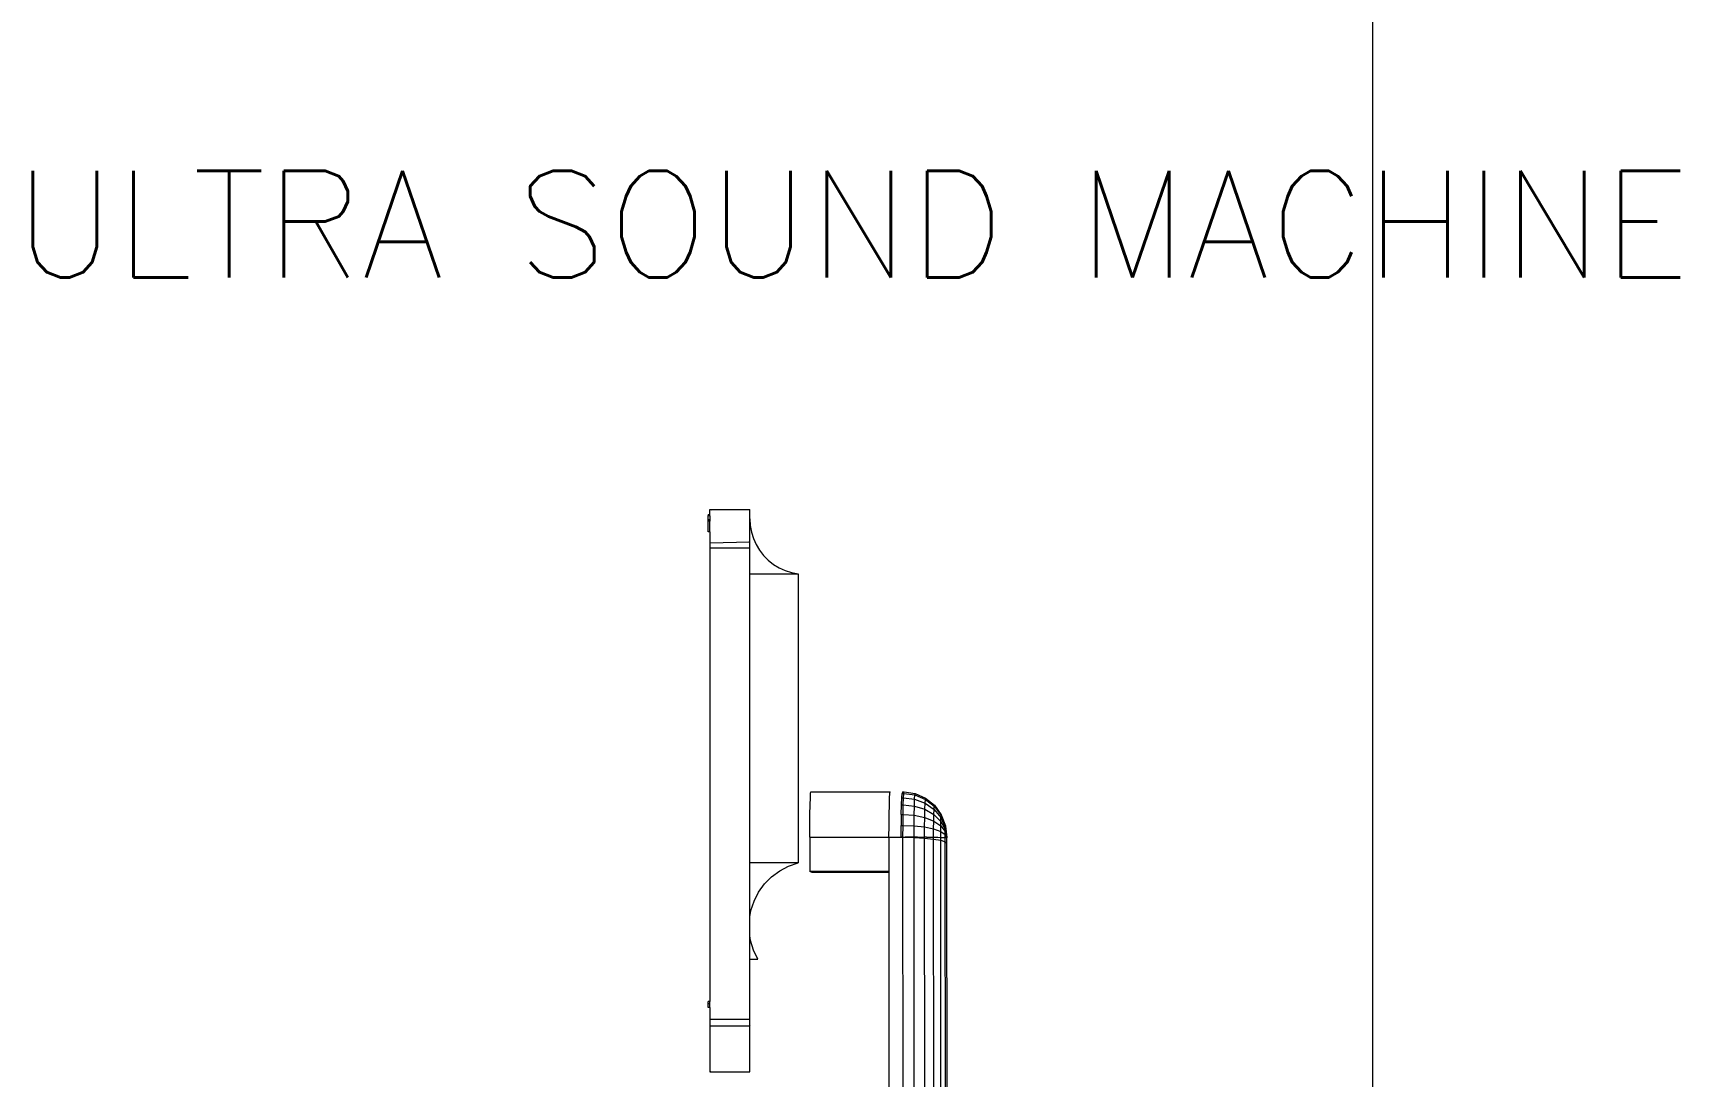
# Model space of a CAD drawing. Extents: x 3552052 to 4102982, y -707811 to -630695.
# Drawn here: x 3703690 to 3704773, y -695801 to -695115 of the extents above; entities that cross this region are included whole.
import ezdxf

# ---------------------------------------------------------------- set-up
doc = ezdxf.new("R2010")
doc.units = 0
doc.header["$LTSCALE"] = 6
doc.header["$MEASUREMENT"] = 0
doc.layers.get('0').update_dxf_attribs({"linetype": 'CONTINUOUS', "lineweight": 0})
for name, color, linetype, lineweight in [('EQP', 6, 'CONTINUOUS', 0), ('MEP_HVAC_RA_DUCT', 1, 'CONTINUOUS', 0), ('MEP_HVAC_TEXT', 7, 'CONTINUOUS', 0)]:
    doc.layers.add(name, color=color, linetype=linetype, lineweight=lineweight)
doc.styles.get("Standard").update_dxf_attribs({"font": 'SIMPLEX'})

# ---------------------------------------------------------------- blocks, each defined once
blk = doc.blocks.new('Philips+Ultrasound+ls')
at = {"layer": 'EQP'}
for p, q in [((-15.24, 73.09), (-15.35, 73.09)), ((-15.35, 73.07), (-15.35, 73.09)), ((-15.24, 73.07), (-15.35, 73.07)), ((-15.35, 73.07), (-15.35, 73.02)), ((-15.24, 73.02), (-15.35, 73.02)), ((-15.35, 72.78), (-15.35, 73.02)), ((-15.24, 73.41), (-12.74, 73.41)), ((-15.24, 73.09), (-15.24, 73.41)), ((-15.24, 73.39), (-12.74, 73.41)), ((-15.24, 73.07), (-15.24, 73.09)), ((-15.24, 73.02), (-15.24, 73.07)), ((-15.24, 73.02), (-15.24, 72.78)), ((-15.12, 73.39), (-12.74, 73.41)), ((-12.74, 73.41), (-12.76, 73.39)), ((-12.74, 72.83), (-12.74, 73.41)), ((-12.74, 72.83), (-12.72, 72.42)), ((-12.74, 71.04), (-12.74, 72.83)), ((-15.24, 72.78), (-15.35, 72.78)), ((-15.35, 72.69), (-15.35, 72.78)), ((-15.24, 72.69), (-15.35, 72.69)), ((-15.35, 72.03), (-15.35, 72.69)), ((-15.24, 72.03), (-15.35, 72.03)), ((-15.35, 72.02), (-15.35, 72.03)), ((-15.24, 72.02), (-15.35, 72.02)), ((-15.24, 72.78), (-15.24, 72.69)), ((-15.24, 72.03), (-15.24, 72.69)), ((-15.24, 72.02), (-15.24, 72.03)), ((-15.24, 72.02), (-15.24, 71.04)), ((-12.72, 72.42), (-12.64, 72.01)), ((-12.64, 72.01), (-12.52, 71.61)), ((-15.24, 71.35), (-12.74, 71.41)), ((-15.24, 71.04), (-12.74, 71.04)), ((-15.24, 71.04), (-15.24, 42.79)), ((-12.74, 71.41), (-12.79, 71.45)), ((-12.74, 69.41), (-12.74, 71.04)), ((-12.52, 71.61), (-12.35, 71.24)), ((-12.35, 71.24), (-12.14, 70.88)), ((-12.14, 70.88), (-11.89, 70.55)), ((-11.89, 70.55), (-11.6, 70.26)), ((-11.6, 70.26), (-11.27, 70)), ((-11.27, 70), (-10.92, 69.79)), ((-10.92, 69.79), (-10.54, 69.62)), ((-12.74, 51.41), (-12.74, 69.41)), ((-12.74, 69.41), (-9.74, 69.41)), ((-10.54, 69.62), (-10.15, 69.49)), ((-10.15, 69.49), (-9.74, 69.41)), ((-9.74, 69.41), (-9.74, 51.41)), ((-9, 55.02), (-8.98, 55.47)), ((-8.98, 55.47), (-8.97, 55.74)), ((-8.97, 55.74), (-8.95, 55.83)), ((-8.95, 55.83), (-4.01, 55.83)), ((-4.06, 55.02), (-4.05, 55.47)), ((-4.05, 55.47), (-4.03, 55.74)), ((-4.03, 55.74), (-4.01, 55.83)), ((-3.3, 55.02), (-3.29, 55.47)), ((-3.29, 55.47), (-3.27, 55.74)), ((-3.29, 55.47), (-3.18, 55.47)), ((-3.25, 55.83), (-3.27, 55.74)), ((-3.27, 55.74), (-3.16, 55.74)), ((-3.25, 55.83), (-3.14, 55.83)), ((-3.2, 55.02), (-3.18, 55.47)), ((-3.18, 55.47), (-3.16, 55.74)), ((-3.18, 55.47), (-2.49, 55.38)), ((-3.16, 55.74), (-3.14, 55.83)), ((-3.16, 55.74), (-2.47, 55.65)), ((-3.14, 55.83), (-2.45, 55.74)), ((-2.5, 54.95), (-2.49, 55.38)), ((-2.49, 55.38), (-2.47, 55.65)), ((-2.49, 55.38), (-1.84, 55.13)), ((-2.47, 55.65), (-2.45, 55.74)), ((-2.47, 55.65), (-1.82, 55.37)), ((-2.45, 55.74), (-1.81, 55.45)), ((-1.84, 55.13), (-1.82, 55.37)), ((-1.82, 55.37), (-1.81, 55.45)), ((-1.82, 55.37), (-1.27, 54.94)), ((-1.81, 55.45), (-1.26, 55)), ((-9.02, 53.75), (-9.01, 54.43)), ((-9.01, 54.43), (-9, 55.02)), ((-4.08, 54.43), (-4.06, 55.02)), ((-4.08, 53.75), (-4.08, 54.43)), ((-3.32, 54.43), (-3.3, 55.02)), ((-3.32, 54.43), (-3.32, 53.75)), ((-3.32, 54.43), (-3.21, 54.43)), ((-3.3, 55.02), (-3.2, 55.02)), ((-3.21, 54.43), (-3.2, 55.02)), ((-3.21, 53.75), (-3.21, 54.43)), ((-3.21, 54.43), (-2.51, 54.39)), ((-3.2, 55.02), (-2.5, 54.95)), ((-2.52, 53.72), (-2.51, 54.39)), ((-2.51, 54.39), (-2.5, 54.95)), ((-2.51, 54.39), (-1.86, 54.24)), ((-2.5, 54.95), (-1.85, 54.75)), ((-1.86, 54.24), (-1.85, 54.75)), ((-1.85, 54.75), (-1.84, 55.13)), ((-1.85, 54.75), (-1.29, 54.42)), ((-1.84, 55.13), (-1.28, 54.74)), ((-1.3, 54.01), (-1.29, 54.42)), ((-1.29, 54.42), (-1.28, 54.74)), ((-1.29, 54.42), (-0.86, 54)), ((-1.28, 54.74), (-1.27, 54.94)), ((-1.28, 54.74), (-0.85, 54.23)), ((-1.27, 54.94), (-1.26, 55)), ((-1.27, 54.94), (-0.84, 54.36)), ((-1.26, 55), (-0.83, 54.41)), ((-0.85, 54.23), (-0.84, 54.36)), ((-0.84, 54.36), (-0.83, 54.41)), ((-0.84, 54.36), (-0.57, 53.7)), ((-0.83, 54.41), (-0.57, 53.72)), ((-9.02, 53.01), (-9.02, 53.75)), ((-4.09, 53.02), (-4.08, 53.75)), ((-3.33, 53.02), (-3.32, 53.75)), ((-3.32, 53.75), (-3.21, 53.75)), ((-3.22, 53.02), (-3.21, 53.75)), ((-3.21, 53.75), (-2.52, 53.72)), ((-2.52, 53.72), (-1.87, 53.65)), ((-2.52, 53.02), (-2.52, 53.72)), ((-1.87, 53.65), (-1.86, 54.24)), ((-1.87, 53.65), (-1.31, 53.53)), ((-1.87, 53.01), (-1.87, 53.65)), ((-1.86, 54.24), (-1.3, 54.01)), ((-1.31, 53.53), (-1.3, 54.01)), ((-1.31, 53.53), (-0.87, 53.37)), ((-1.31, 53.01), (-1.31, 53.53)), ((-1.3, 54.01), (-0.87, 53.71)), ((-0.87, 53.71), (-0.86, 54)), ((-0.87, 53.37), (-0.87, 53.71)), ((-0.87, 53.71), (-0.59, 53.36)), ((-0.87, 53.37), (-0.59, 53.18)), ((-0.87, 53), (-0.87, 53.37)), ((-0.86, 54), (-0.85, 54.23)), ((-0.86, 54), (-0.58, 53.51)), ((-0.85, 54.23), (-0.58, 53.63)), ((-0.59, 53.36), (-0.58, 53.51)), ((-0.59, 53.18), (-0.59, 53.36)), ((-0.59, 53.36), (-0.48, 52.99)), ((-0.58, 53.63), (-0.57, 53.7)), ((-0.58, 53.51), (-0.58, 53.63)), ((-0.58, 53.63), (-0.48, 52.99)), ((-0.58, 53.51), (-0.48, 52.99)), ((-0.57, 53.7), (-0.57, 53.72)), ((-0.57, 53.72), (-0.57, 53.7)), ((-0.57, 53.7), (-0.48, 52.99)), ((-0.57, 53.7), (-0.56, 53.69)), ((-0.56, 53.69), (-0.56, 53.66)), ((-0.56, 53.66), (-0.48, 52.99)), ((-9.02, 53.01), (-4.09, 53.02)), ((-9.02, 53.01), (-9.02, 50.87)), ((-4.09, 53.02), (-4.09, 53)), ((-4.09, 53.02), (-3.94, 53.02)), ((-3.94, 53), (-4.09, 53)), ((-4.09, 53), (-4.09, 50.88)), ((-3.94, 53.02), (-3.94, 53)), ((-3.94, 53.02), (-3.33, 53.02)), ((-3.3, 53.01), (-3.94, 53)), ((-3.33, 53.02), (-3.3, 53.01)), ((-3.31, 53.02), (-3.33, 53.02)), ((-3.22, 53.02), (-3.31, 53.02)), ((-3.31, 53.02), (-3.3, 53.01)), ((-3.3, 53.01), (-3.22, 53.01)), ((-3.22, 53.01), (-3.22, 53.02)), ((-3.22, 53.02), (-3.07, 53.02)), ((-3.2, 30.32), (-3.22, 53.01)), ((-3.07, 53.02), (-3.07, 53.01)), ((-3.07, 53.02), (-2.52, 53)), ((-2.52, 53.02), (-3.07, 53.02)), ((-2.32, 53.02), (-2.52, 53.02)), ((-2.52, 53.01), (-2.52, 53.02)), ((-2.52, 53), (-2.52, 53.01)), ((-2.51, 30.32), (-2.52, 53)), ((-2.52, 53), (-1.87, 52.96)), ((-2.32, 53.02), (-2.16, 53.01)), ((-2.16, 53.01), (-2.05, 53.01)), ((-2.05, 53.01), (-1.87, 53.01)), ((-1.87, 52.96), (-1.87, 53.01)), ((-1.76, 53.01), (-1.87, 53.01)), ((-1.86, 30.31), (-1.87, 52.96)), ((-1.87, 52.96), (-1.31, 52.9)), ((-1.76, 53.01), (-1.54, 53.01)), ((-1.54, 53.01), (-1.35, 53.01)), ((-1.31, 53.01), (-1.35, 53.01)), ((-1.31, 52.9), (-1.31, 53.01)), ((-1.3, 53.01), (-1.31, 53.01)), ((-1.29, 30.31), (-1.31, 52.9)), ((-1.31, 52.9), (-0.87, 52.82)), ((-1.3, 53.01), (-1.27, 53.01)), ((-1.27, 53.01), (-1.04, 53.01)), ((-1.04, 53.01), (-0.87, 53)), ((-0.87, 52.82), (-0.87, 53)), ((-0.84, 53), (-0.87, 53)), ((-0.86, 30.3), (-0.87, 52.82)), ((-0.87, 52.82), (-0.59, 52.72)), ((-0.84, 53), (-0.68, 53)), ((-0.68, 53), (-0.59, 53)), ((-0.59, 53.18), (-0.48, 52.99)), ((-0.59, 53), (-0.59, 53.18)), ((-0.59, 52.72), (-0.59, 53)), ((-0.59, 53), (-0.57, 53)), ((-0.57, 30.3), (-0.59, 52.72)), ((-0.59, 52.72), (-0.48, 52.62)), ((-0.57, 53), (-0.5, 52.99)), ((-0.5, 52.99), (-0.48, 52.99)), ((-0.48, 52.99), (-0.48, 52.99)), ((-0.48, 52.99), (-0.48, 52.98)), ((-0.48, 52.62), (-0.48, 52.98)), ((-0.48, 52.62), (-0.48, 52.61)), ((-0.48, 52.62), (-0.48, 52.61)), ((-0.46, 30.29), (-0.48, 52.61)), ((-12.74, 48.06), (-12.74, 51.41)), ((-9.74, 51.41), (-12.74, 51.41)), ((-10.34, 51.21), (-9.74, 51.41)), ((-11.83, 50.1), (-11.39, 50.54)), ((-11.39, 50.54), (-10.89, 50.92)), ((-10.89, 50.92), (-10.34, 51.21)), ((-4.09, 50.88), (-9.02, 50.87)), ((-8.87, 50.81), (-9.02, 50.87)), ((-4.09, 50.82), (-8.87, 50.81)), ((-4.09, 50.88), (-4.09, 50.82)), ((-4.09, 50.82), (-4.09, 37.35)), ((-12.48, 49.03), (-12.2, 49.59)), ((-12.2, 49.59), (-11.83, 50.1)), ((-12.74, 48.06), (-12.68, 48.44)), ((-12.68, 48.44), (-12.48, 49.03)), ((-12.74, 46.88), (-12.74, 48.06)), ((-12.7, 46.57), (-12.74, 46.88)), ((-12.74, 45.41), (-12.74, 46.88)), ((-12.52, 45.98), (-12.7, 46.57)), ((-12.74, 45.41), (-12.24, 45.41)), ((-12.74, 41.68), (-12.74, 45.41)), ((-12.74, 45.41), (-12.26, 45.41)), ((-12.24, 45.41), (-12.52, 45.98)), ((-15.24, 42.79), (-15.34, 42.79)), ((-15.34, 42.63), (-15.34, 42.79)), ((-15.24, 42.63), (-15.34, 42.63)), ((-15.34, 42.41), (-15.34, 42.63)), ((-15.24, 42.41), (-15.34, 42.41)), ((-15.24, 42.63), (-15.24, 42.79)), ((-15.24, 42.41), (-15.24, 42.63)), ((-15.24, 42.41), (-15.24, 41.68)), ((-15.24, 41.68), (-12.74, 41.68)), ((-15.24, 41.68), (-15.24, 38.41)), ((-15.24, 41.26), (-12.74, 41.26)), ((-12.74, 41.26), (-12.77, 41.23)), ((-12.74, 38.41), (-12.74, 41.68)), ((-15.22, 38.44), (-15.24, 38.41)), ((-15.24, 38.41), (-12.74, 38.41))]:
    blk.add_line(p, q, dxfattribs=at)

msp = doc.modelspace()

# ---------------------------------------------------------------- linework, layer by layer
at = {"layer": 'MEP_HVAC_RA_DUCT', "color": 8, "linetype": 'ByBlock'}
msp.add_line((3704570.3, -693428.6), (3704570.3, -696928.6), dxfattribs=at)

# ---------------------------------------------------------------- block references
at = {"xscale": 10.56409394083146, "yscale": 10.56409394083146, "zscale": 10.56409394083146}
msp.add_blockref('Philips+Ultrasound+ls', (3704295.6, -696204), dxfattribs=at)

# ---------------------------------------------------------------- texts
at = {"layer": 'MEP_HVAC_TEXT', "linetype": 'ByBlock', "insert": (3703677.6, -695205.7), "char_height": 70, "attachment_point": 1}
msp.add_mtext_dynamic_manual_height_columns('ULTRA SOUND MACHINE', width=1149.828, gutter_width=10, heights=[0], dxfattribs=at)

doc.saveas('drawing.dxf')
